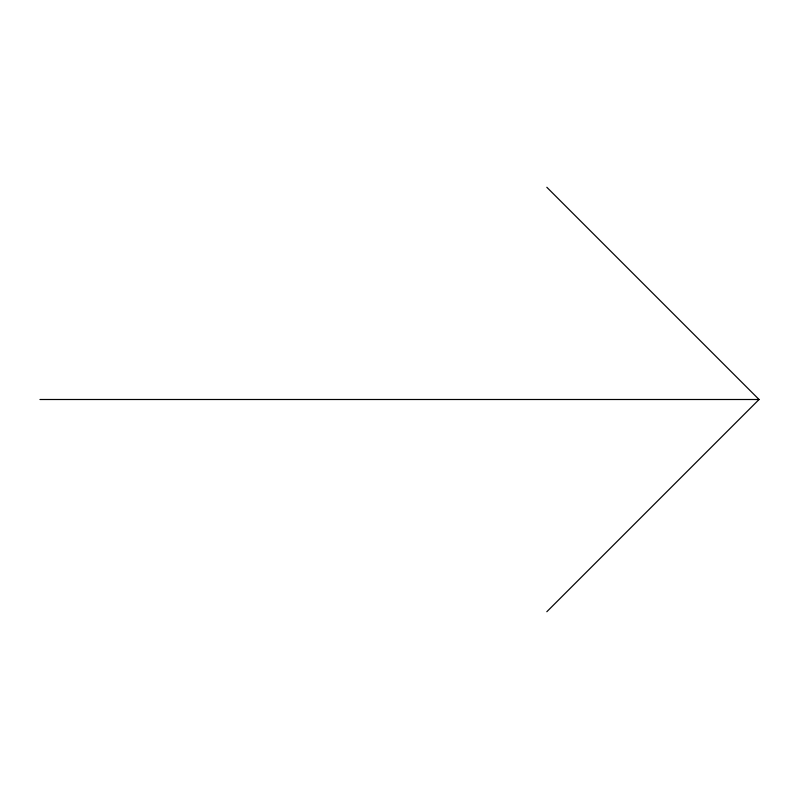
<?xml version="1.0" encoding="UTF-8"?>
<svg xmlns="http://www.w3.org/2000/svg" width="799" height="799" viewBox="0 0 799 799"><rect width="100%" height="100%" fill="white"/><g stroke="black" fill="none" stroke-linecap="round" stroke-linejoin="round"><path stroke-width="1.2" d="M546.816 611.734L759.05 399.5L546.816 187.266M39.95 399.5L759.05 399.5"/></g></svg>
